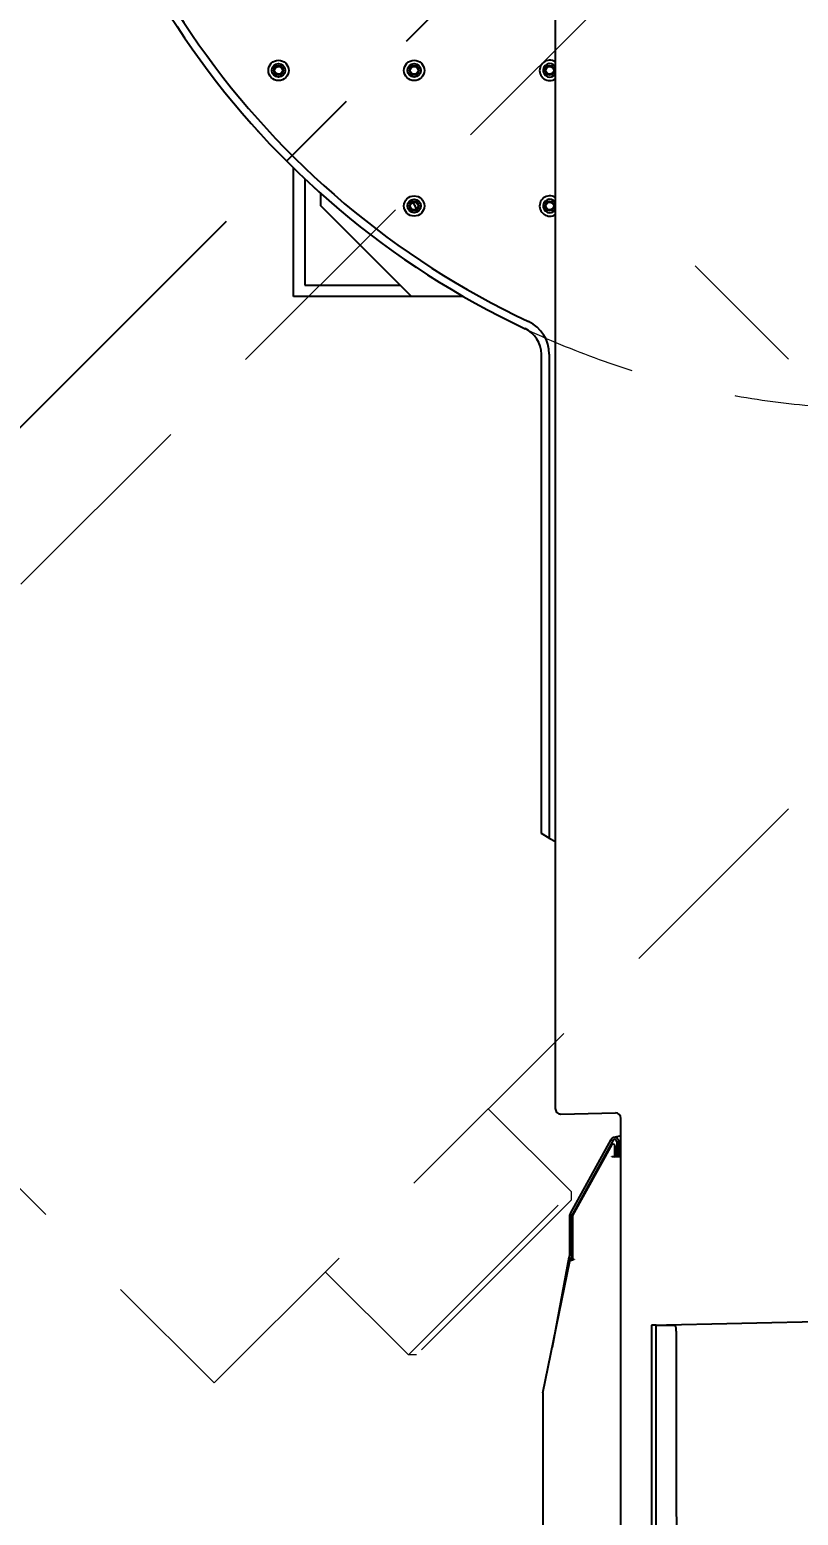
# Model space of a CAD drawing. Header units: inches. Extents: x -347369 to -260369, y 119522 to 149869.
# Drawn here: x -323241 to -322561, y 137271 to 138586 of the extents above; entities that cross this region are included whole.
import ezdxf

# ---------------------------------------------------------------- set-up
doc = ezdxf.new("R2010")
doc.units = ezdxf.units.IN
doc.header["$LTSCALE"] = 300
doc.linetypes.add('CENTRO', pattern=[2, 1.25, -0.25, 0.25, -0.25])
doc.linetypes.add('NASCOSTA', pattern=[0.375, 0.25, -0.125])
for name, color, linetype in [('ASSI', 254, 'CENTRO'), ('MACCHINA', 40, 'Continuous'), ('QUOTE', 7, 'Continuous')]:
    doc.layers.add(name, color=color, linetype=linetype)
doc.styles.get("Standard").update_dxf_attribs({"font": 'romans.shx'})
doc.dimstyles.new('sc1a100', dxfattribs={"dimscale": 100, "dimtxt": 3, "dimasz": 3, "dimexe": 0, "dimexo": 0, "dimgap": 1, "dimtad": 1, "dimzin": 12, "dimdsep": 46, "dimtxsty": 'Standard', "dimblk": 'CLOSEDBLANK', "dimcen": 1, "dimclrd": 253, "dimclre": 253, "dimclrt": 2, "dimadec": 0, "dimazin": 3, "dimtfac": 1, "dimtmove": 0, "dimatfit": 1, "dimldrblk": 'CLOSEDBLANK', "dimfxl": 1, "dimtolj": 1, "dimtzin": 0, "dimarcsym": 0})

# ---------------------------------------------------------------- blocks, each defined once
blk = doc.blocks.new('_ClosedBlank')
at = {"color": 0, "linetype": 'ByBlock', "lineweight": -2}
for p, q in [((-1, 0.1667), (0, 0)), ((-1, 0.1667), (-1, -0.1667)), ((0, 0), (-1, -0.1667))]:
    blk.add_line(p, q, dxfattribs=at)
blk = doc.blocks.new('*D28')
at = {"layer": 'Defpoints', "color": 0, "transparency": 16777216}
for p in [(-322483.6, 140399.7), (-321493.7, 139989.6), (-324251.4, 137231.9), (-323921.8, 136508.7), (-322483.6, 136499.7)]:
    blk.add_point(p, dxfattribs=at)
at = {"layer": 'QUOTE', "color": 253, "lineweight": -2, "transparency": 16777216}
for p, q in [((-324251.4, 137231.9), (-324517.4, 136965.8)), ((-322483.6, 136499.7), (-322483.6, 136123.4))]:
    blk.add_line(p, q, dxfattribs=at)
blk.add_arc((-322483.6, 138999.7), 2876.3, 230.9788, 264.0212, dxfattribs=at)
at = {"layer": 'QUOTE', "color": 253, "lineweight": -2, "transparency": 16777216, "xscale": 300, "yscale": 300, "zscale": 300}
for p, rotation in [((-324517.4, 136965.8), 137.9893954922992), ((-322483.6, 136123.4), 357.0106045077002)]:
    blk.add_blockref('_ClosedBlank', p, dxfattribs=dict(at, rotation=rotation))
at = {"layer": 'QUOTE', "color": 2, "transparency": 16777216, "insert": (-323488.6, 136573.3), "char_height": 300, "attachment_point": 5, "rotation": 337.5}
blk.add_mtext('\\A1;45°', dxfattribs=at)
blk = doc.blocks.new('*D38')
at = {"layer": 'Defpoints', "color": 0, "transparency": 16777216}
for p in [(-322483.6, 140399.7), (-323696.1, 139699.7), (-320318.6, 137749.7), (-322483.6, 136499.7), (-321507.5, 136317.7)]:
    blk.add_point(p, dxfattribs=at)
at = {"layer": 'QUOTE', "color": 253, "lineweight": -2, "transparency": 16777216}
for p, q in [((-320318.6, 137749.7), (-320011.9, 137572.6)), ((-322483.6, 136499.7), (-322483.6, 136145.6))]:
    blk.add_line(p, q, dxfattribs=at)
blk.add_arc((-322483.6, 138999.7), 2854.1, 276.0253, 323.9747, dxfattribs=at)
at = {"layer": 'QUOTE', "color": 253, "lineweight": -2, "transparency": 16777216, "xscale": 300, "yscale": 300, "zscale": 300}
for p, rotation in [((-320011.9, 137572.6), 56.98734634615995), ((-322483.6, 136145.6), 183.0126536538403)]:
    blk.add_blockref('_ClosedBlank', p, dxfattribs=dict(at, rotation=rotation))
at = {"layer": 'QUOTE', "color": 2, "transparency": 16777216, "insert": (-321181.6, 136744.5), "char_height": 300, "attachment_point": 5, "rotation": 30}
blk.add_mtext('\\A1;60°', dxfattribs=at)
blk = doc.blocks.new('A$Cda148bbc')
at = {"layer": 'ASSI'}
blk.add_line((0, -2400), (0, 1400), dxfattribs=at)
at = {"layer": 'MACCHINA', "color": 8, "linetype": 'NASCOSTA', "lineweight": 5, "ltscale": 2.5}
for p, q in [((98.6, 693.9), (98.6, -1243.5)), ((719.3, -560), (321.1, -560)), ((719.3, -560), (719.3, -1560)), ((823.3, -1217), (719.3, -1217)), ((823.3, -1421), (823.3, -1217)), ((828.3, -1222), (823.3, -1217)), ((828.3, -1222), (828.3, -1416)), ((828.3, -1416), (823.3, -1421)), ((823.3, -1421), (719.3, -1421)), ((321.1, -1560), (719.3, -1560))]:
    blk.add_line(p, q, dxfattribs=at)
blk.add_circle((0, 0), 750, dxfattribs=at)
blk = doc.blocks.new('A$Cad528b1c')
at = {"layer": 'MACCHINA'}
for p, q in [((-292.6, -1368.9), (-292.6, 585)), ((-524.3, -650), (-524.3, -536.3)), ((-514.3, -545.9), (-514.3, -640)), ((-500, -570), (-500, -559)), ((-420, -650), (-500, -570)), ((-514.3, -640), (-430, -640)), ((-500.3, -650), (-524.3, -650)), ((-420, -650), (-500.3, -650)), ((-374.2, -650), (-420, -650)), ((-305, -1125.5), (-305, -701.2)), ((-298, -701.2), (-298, -1129.6)), ((-298, -1129.6), (-305, -1125.5)), ((-298, -1129.6), (-292.6, -1132.6)), ((-287.8, -1373.8), (-239.5, -1372.6)), ((-234.7, -2006), (-234.7, -1377.6)), ((-234.7, -1393.1), (-240.9, -1394.4)), ((-243.4, -1396.4), (-279.5, -1461.8)), ((-241.7, -1397.4), (-277.8, -1462.8)), ((-242.7, -1400.6), (-277.5, -1463.6)), ((-243.4, -1396.4), (-241.7, -1397.4)), ((-241.7, -1397.4), (-243.4, -1396.4)), ((-243.4, -1396.4), (-243.4, -1396.4)), ((-241, -1400.5), (-242.7, -1400.6)), ((-241.7, -1397.4), (-241.7, -1397.4)), ((-240.1, -1401.5), (-241, -1400.5)), ((-241, -1400.5), (-240.5, -1400.7)), ((-239.6, -1401.7), (-240.5, -1400.7)), ((-240.1, -1411.2), (-240.1, -1401.5)), ((-240.1, -1401.5), (-239.6, -1401.7)), ((-239.6, -1411.3), (-239.6, -1401.7)), ((-238.3, -1398.3), (-238.3, -1411)), ((-238.3, -1398.3), (-236.4, -1398.3)), ((-236.4, -1398.3), (-236.4, -1410.9)), ((-242.5, -1411.2), (-240.1, -1411.2)), ((-242.5, -1411.5), (-242.5, -1411.2)), ((-242.5, -1411.2), (-242, -1411.4)), ((-240.6, -1411.5), (-242.5, -1411.5)), ((-242, -1411.4), (-239.6, -1411.3)), ((-242, -1411.5), (-242, -1411.4)), ((-240.1, -1411.2), (-239.6, -1411.3)), ((-236.4, -1410.9), (-238.3, -1411)), ((-234.7, -1410.8), (-237.1, -1411.4)), ((-236.4, -1410.9), (-234.7, -1410.5)), ((-234.7, -1411.2), (-235.7, -1411.4)), ((-278.1, -1463.2), (-280, -1463.3)), ((-280, -1463.3), (-280, -1499.3)), ((-277.8, -1462.8), (-279.5, -1461.8)), ((-278.1, -1499.3), (-278.1, -1463.2)), ((-278.1, -1463.2), (-278, -1463.8)), ((-277.5, -1463.6), (-277.5, -1502.2)), ((-303.8, -1620.5), (-279.7, -1504)), ((-280.6, -1500.7), (-295.5, -1580.4)), ((-279.2, -1502.1), (-280.6, -1500.7)), ((-279.2, -1502.1), (-279.5, -1503.6)), ((-277.5, -1502.2), (-276.1, -1502.2)), ((-277.5, -1502.2), (-277, -1502.4)), ((-277, -1502.4), (-276.1, -1502.3)), ((-276.1, -1502.5), (-276.8, -1502.5)), ((-276.1, -1502.2), (-276.1, -1502.5)), ((-207.6, -1560.7), (98.6, -1553.5)), ((-203.5, -1560.6), (-207.6, -1560.7)), ((-207.6, -1560.7), (-207.6, -2005.4)), ((-203.5, -1560.8), (-187, -1560.6)), ((-203.5, -1774), (-203.5, -1560.6)), ((-185.6, -1566), (-185.6, -1725)), ((-303.8, -1620.5), (-303.8, -1804.7)), ((-303.8, -1620.5), (-303.8, -1620.5))]:
    blk.add_line(p, q, dxfattribs=at)
at = {"layer": 'MACCHINA', "flags": 128}
for points in [[(-185.6, -1566), (-185.6, -1565), (-185.7, -1564), (-185.8, -1563.1), (-186, -1562.2), (-186.2, -1561.6), (-186.5, -1561), (-186.7, -1560.7), (-187, -1560.6)], [(-185.6, -1725), (-185.5, -1735.1), (-185.4, -1745.2), (-185.2, -1755.4), (-185, -1765.5), (-184.6, -1775.7), (-184.2, -1785.8), (-183.7, -1795.9), (-183.5, -1800.5)]]:
    blk.add_lwpolyline(points, dxfattribs=at)
at = {"layer": 'MACCHINA'}
for centre, radius in [((-537.5, -450), 9), ((-537.5, -450), 6), ((-537.5, -450), 4.25), ((-537.5, -450), 3.42), ((-417.5, -450), 9), ((-417.5, -450), 6), ((-417.5, -450), 4.25), ((-417.5, -450), 3.42), ((-297.5, -450), 4.25), ((-297.5, -450), 3.42), ((-417.5, -570), 9), ((-417.5, -570), 6), ((-417.5, -570), 4.25), ((-417.5, -570), 3.42), ((-297.5, -570), 4.25), ((-297.5, -570), 3.42)]:
    blk.add_circle(centre, radius, dxfattribs=at)
for centre, radius, start, end in [((0, 0), 750, 185.3554, 244.7983), ((0, 0), 743, 185.406, 244.7983), ((-297.5, -450), 9, 57.3775, 270), ((-297.5, -450), 6, 36.0355, 270), ((-297.5, -450), 6, 270, 323.9645), ((-297.5, -450), 9, 270, 302.6225), ((-297.5, -570), 9, 57.3775, 270), ((-297.5, -570), 6, 36.0355, 270), ((-424.3, -574.2), 8.75, 9.0696, 55.0433), ((-297.5, -570), 6, 270, 323.9645), ((-297.5, -570), 9, 270, 302.6225), ((-330, -701.2), 25, 0, 64.7983), ((-330, -701.2), 32, 0, 64.7983), ((-282.1, -1499.3), 2.07, 316.6145, 359.9907), ((-282.2, -1499.3), 4.14, 316.6145, 359.9907)]:
    blk.add_arc(centre, radius, start, end, dxfattribs=at)
for centre, start_param, end_param in [((-287.8, -1368.7), 1.832941, 3.403738), ((-239.5, -1377.7), 4.974534, 6.54533)]:
    blk.add_ellipse(centre, major_axis=(1.25, 4.89), ratio=0.954437, start_param=start_param, end_param=end_param, dxfattribs=at)
for points in [[(-236.4, -1398.3), (-236.4, -1397.9), (-236.5, -1397), (-237.2, -1395.8), (-238.1, -1394.9), (-239.3, -1394.4), (-240.5, -1394.3), (-241.7, -1394.6), (-242.8, -1395.3), (-243.2, -1396.1), (-243.4, -1396.4)], [(-238.3, -1398.3), (-238.4, -1398.1), (-238.4, -1397.7), (-238.7, -1397.1), (-239.1, -1396.6), (-239.7, -1396.4), (-240.3, -1396.3), (-240.9, -1396.5), (-241.4, -1396.8), (-241.6, -1397.2), (-241.7, -1397.4)], [(-240.6, -1411.5), (-240.1, -1411.4), (-239, -1411.4), (-237.5, -1411.4), (-236.3, -1411.4), (-235.9, -1411.4), (-235.7, -1411.4)], [(-279.7, -1504), (-279.6, -1503.8), (-279.5, -1503.6), (-278.8, -1503.2), (-277.9, -1502.8), (-277.1, -1502.6), (-276.8, -1502.5)]]:
    blk.add_open_spline(points, degree=3, dxfattribs=at)
for points, knots in [([(-279.5, -1461.8), (-279.6, -1462), (-279.8, -1462.4), (-280, -1463.1), (-280, -1463.6), (-280, -1463.8)], [0, 0, 0, 0, 0.317792, 0.653434, 1, 1, 1, 1]), ([(-277.8, -1462.8), (-277.9, -1462.9), (-278, -1463.1), (-278, -1463.5), (-278, -1463.7), (-278, -1463.8)], [0, 0, 0, 0, 0.482205, 0.738733, 1, 1, 1, 1])]:
    blk.add_open_spline(points, degree=3, knots=knots, dxfattribs=at)

msp = doc.modelspace()

# ---------------------------------------------------------------- block references
for rotation in [315, 59.99999999999999]:
    msp.add_blockref('A$Cda148bbc', (-322483.625, 138999.656), dxfattribs=dict(rotation=rotation))
msp.add_blockref('A$Cad528b1c', (-322483.625, 138999.656))

# ---------------------------------------------------------------- dimensions: what is measured, and where the dimension line sits
at = {"layer": 'QUOTE'}
for base, line2, picture, middle in [((-323921.753, 136508.745), ((-324251.392, 137231.889), (-321493.675, 139989.605)), '*D28', (-323488.649, 136573.311)), ((-321507.475, 136317.706), ((-320318.561, 137749.656), (-323696.06, 139699.656)), '*D38', (-321181.589, 136744.464))]:
    dim = msp.add_angular_dim_2l(base=base, line1=((-322483.625, 136499.656), (-322483.625, 140399.656)), line2=line2, dimstyle='sc1a100', dxfattribs=at)
    dim.commit()
    dim.dimension.update_dxf_attribs({"geometry": picture, "text_midpoint": middle})

doc.saveas('drawing.dxf')
